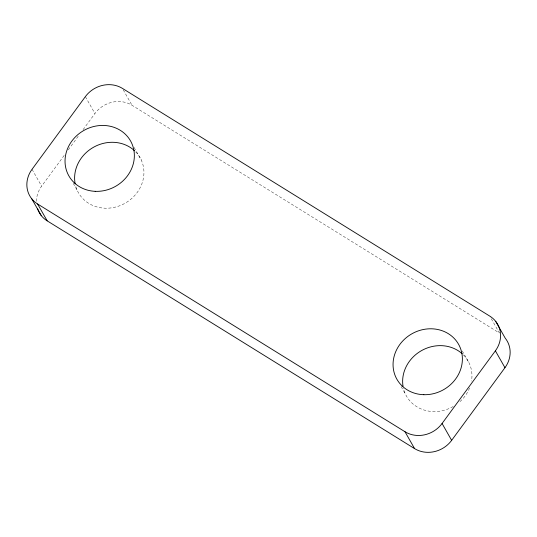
<?xml version="1.0" encoding="UTF-8"?>
<svg xmlns="http://www.w3.org/2000/svg" width="537" height="537" viewBox="0 0 537 537"><rect width="100%" height="100%" fill="white"/><g stroke="black" fill="none" stroke-linecap="round" stroke-linejoin="round"><path stroke-width="0.4" stroke-dasharray="2.69 2.01" d="M36.429 201.308A27.105 24.568 -29.6 0 1 41.611 186.164L64.326 155.22M68.273 149.836L78.637 135.707M83.081 129.652L94.928 113.508A27.105 24.568 -29.6 0 1 132.008 105.259L499.397 333.007L490.214 316.85M462.297 350.99L469.083 362.931M401.132 386.546L405.522 394.272M123.228 89.807L132.008 105.259M134.116 147.46L141.298 160.1M85.356 96.647L94.928 113.508M73.26 183.386L77.254 190.407M32.039 169.309L41.611 186.164M135.74 151.911A35.449 32.126 -29.6 0 1 124.799 203.382A35.449 32.126 -29.6 0 1 75.495 185.339M463.364 354.85A35.449 32.126 -29.6 0 1 471.526 381.089M469.566 388.029A35.449 32.126 -29.6 0 1 458.9 402.562M453.188 406.522A35.449 32.126 -29.6 0 1 403.468 388.493"/><path stroke-width="0.81" d="M37.603 203.993L404.992 431.741A27.105 24.568 -29.6 0 0 442.072 423.492L495.389 350.836A27.105 24.568 -29.6 0 0 489.818 316.145L122.429 88.397A27.105 24.568 -29.6 0 0 85.356 96.647L32.039 169.309A27.105 24.568 -29.6 0 0 37.603 203.993L47.182 220.855L414.571 448.603A27.105 24.568 -29.6 0 0 451.644 440.353L504.961 367.691A27.105 24.568 -29.6 0 0 505.21 338.142L495.638 321.28M495.389 350.836L504.961 367.691M442.072 423.492L451.644 440.353M404.992 431.741L414.571 448.603M31.79 198.858L41.362 215.72M47.182 220.855A27.105 24.568 -29.6 0 1 37.657 208.98M75.16 183.829A35.449 32.126 -29.6 0 1 93.753 147.125A35.449 32.126 -29.6 0 1 134.639 150.83M403.019 386.231A35.449 32.126 -29.6 0 1 421.961 350.372A35.449 32.126 -29.6 0 1 462.243 353.789M95.19 191.333A35.449 32.126 -29.6 0 0 131.719 143.245A35.449 32.126 -29.6 0 0 72.186 140.62A35.449 32.126 -29.6 0 0 95.19 191.333M423.827 394.702A35.449 32.126 -29.6 0 0 459.504 346.076A35.449 32.126 -29.6 0 0 399.843 344.459A35.449 32.126 -29.6 0 0 423.827 394.702"/></g></svg>
